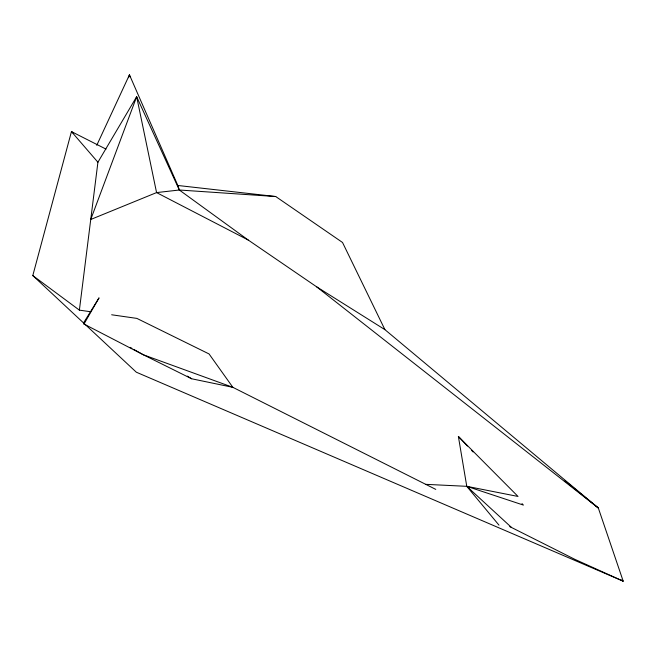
<?xml version="1.0" encoding="UTF-8"?>
<svg xmlns="http://www.w3.org/2000/svg" width="656" height="656" viewBox="0 0 656 656"><rect width="100%" height="100%" fill="white"/><g stroke="black" fill="none" stroke-linecap="round" stroke-linejoin="round"><path stroke-width="0.98" d="M90.479 311.731L79.384 310.132L97.916 162.237L136.661 96.694L179.326 190.01L248.247 240.047L316.553 286.762L384.916 329.648L598.313 507.982L623.2 581.183L136.325 372.206L32.8 275.577L71.455 131.602L106.001 149.101M128.453 77.703L129.453 74.817L177.825 185.476L179.326 190.01L275.717 196.529L342.522 242.474L384.916 329.648M96.752 145.312L129.453 74.817L129.888 76.801M83.968 324.039L99.056 297.849L83.583 322.875L83.968 324.039L143.369 354.789L191.659 378.774L232.855 387.327L435.773 489.392M179.326 190.01L156.571 192.593L90.741 219.473L136.661 96.694L156.571 192.593L248.247 240.047M425.728 484.341L466.769 486.326L518.043 496.461L458.38 436.461L466.769 486.326L498.986 525.144M177.825 185.476L275.717 196.529M111.651 314.773L136.866 318.398L209.067 353.953L232.855 387.327L143.369 354.789L133.693 349.345M509.72 526.588L574.763 559.306L623.2 581.183L620.56 579.658M130.175 347.368L131.938 348.361M187.313 376.118L191.659 378.774M32.8 275.577L79.384 310.132M316.553 286.762L598.313 507.982L564.939 480.848M72.972 132.889L71.455 131.602L97.916 162.237M511.549 527.506L466.769 486.326L523.398 505.087L521.996 503.611M458.38 436.461L467.466 446.055M471.656 450.475L473.058 451.951"/></g></svg>
